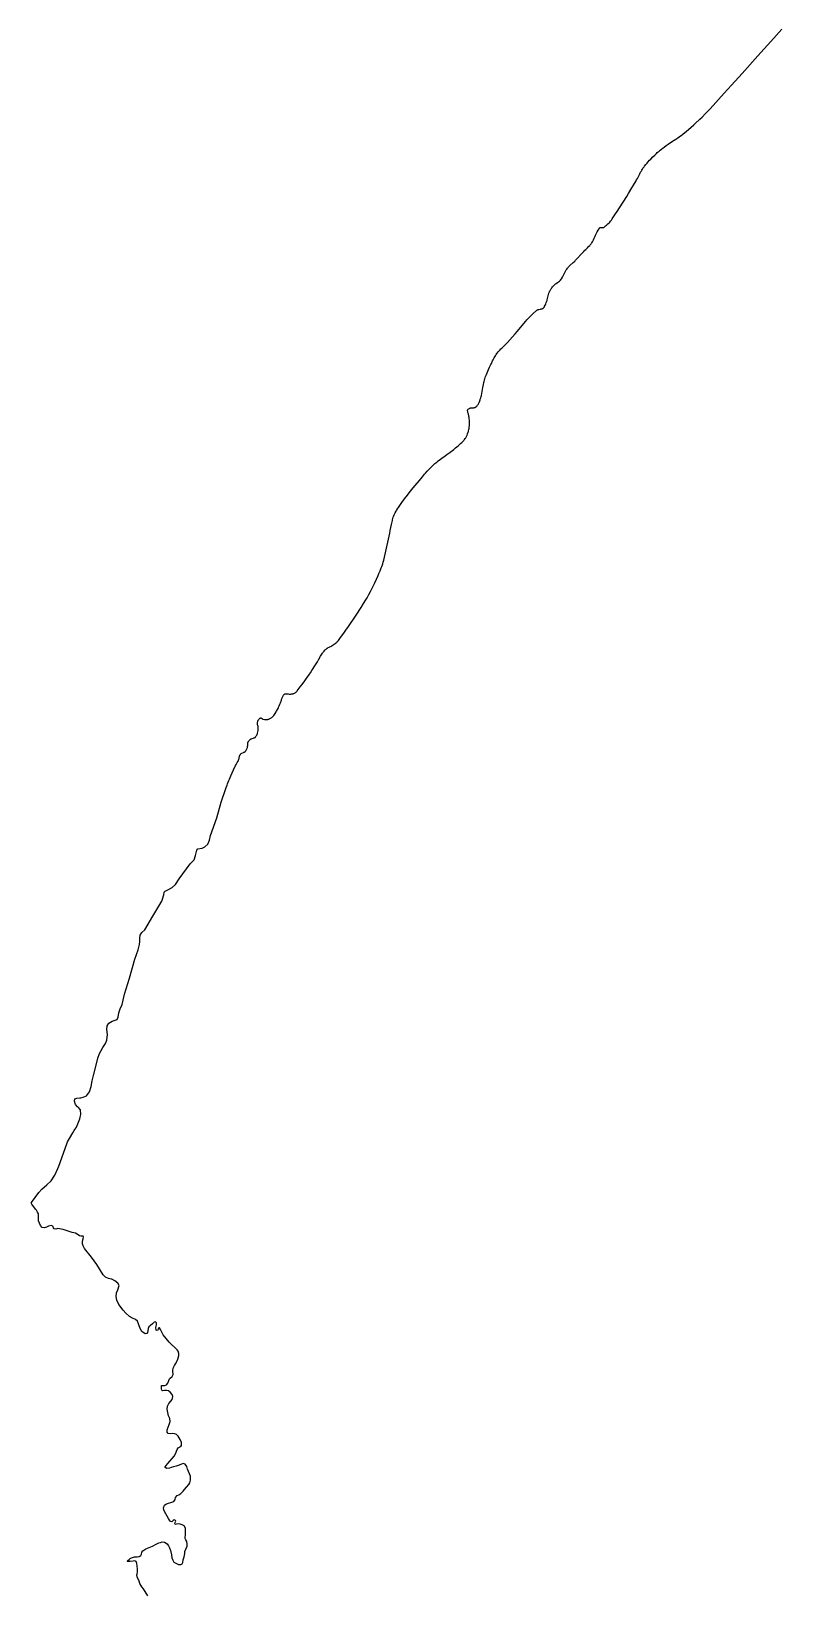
# Model space of a CAD drawing. Header units: millimetres. Extents: x 642261 to 742091, y 6812581 to 6930561.
# Drawn here: x 713438 to 714154, y 6834848 to 6836342 of the extents above; entities that cross this region are included whole.
import ezdxf

# ---------------------------------------------------------------- set-up
doc = ezdxf.new("R2010")
doc.units = ezdxf.units.MM
doc.layers.add('LimiteRegional', color=10, linetype='Continuous')

msp = doc.modelspace()

# ---------------------------------------------------------------- linework, layer by layer
at = {"layer": 'LimiteRegional', "color": 7, "linetype": 'Continuous'}
msp.add_lwpolyline([(713549.3251, 6834848.0521), (713545.122, 6834854.905), (713543.617, 6834856.69), (713541.7241, 6834860), (713540.973, 6834862.0481), (713539.052, 6834866.4361), (713539.034, 6834867.758), (713539.221, 6834868.796), (713539.413, 6834871.4291), (713539.484, 6834874.0151), (713538.821, 6834879.179), (713538.226, 6834881.0491), (713536.937, 6834881.517), (713535.2551, 6834881.307), (713532.454, 6834880.8111), (713529.8371, 6834880.8811), (713529.553, 6834881.314), (713530.385, 6834882.0651), (713531.5661, 6834882.8701), (713532.637, 6834883.8241), (713533.727, 6834884.5811), (713536.508, 6834885.275), (713539.133, 6834885.463), (713541.07, 6834885.832), (713542.57, 6834886.645), (713543.371, 6834888.0631), (713543.798, 6834889.8061), (713544.612, 6834891.2712), (713547.5041, 6834892.9551), (713553.821, 6834895.714), (713557.2001, 6834897.3651), (713559.918, 6834898.7261), (713561.335, 6834899.2181), (713563.089, 6834899.5971), (713565.286, 6834899.303), (713567.784, 6834897.938), (713569.065, 6834895.9501), (713570.044, 6834893.9231), (713570.848, 6834891.6041), (713571.971, 6834887.4841), (713572.348, 6834884.621), (713573.123, 6834882.2101), (713574.297, 6834880.2941), (713578.638, 6834878.201), (713580.7239, 6834878.1031), (713581.988, 6834878.6061), (713582.6239, 6834879.9141), (713583.139, 6834882.404), (713583.9619, 6834885.327), (713584.6859, 6834888.5362), (713584.6931, 6834890.6641), (713585.489, 6834892.8571), (713586.76, 6834895.5182), (713586.916, 6834897.7561), (713586.642, 6834900.1961), (713585.6931, 6834901.6301), (713584.8579, 6834902.794), (713585.1992, 6834907.331), (713585.327, 6834910.0851), (713585.2461, 6834912.681), (713584.1102, 6834914.9171), (713582.18, 6834916.0531), (713580.294, 6834916.6891), (713578.4931, 6834916.977), (713576.617, 6834916.58), (713575.471, 6834916.201), (713575.2291, 6834916.7731), (713575.5291, 6834918.1181), (713575.953, 6834919.3901), (713575.772, 6834919.947), (713574.598, 6834920.6771), (713573.5211, 6834919.966), (713572.4211, 6834918.981), (713570.971, 6834919.172), (713569.955, 6834920.2861), (713569.197, 6834921.983), (713565.179, 6834928.7501), (713564.49, 6834930.1301), (713564.4191, 6834932.347), (713565.242, 6834934.6471), (713566.658, 6834935.777), (713569.0811, 6834936.781), (713571.258, 6834937.262), (713572.422, 6834937.5651), (713574.256, 6834938.387), (713575.4151, 6834940.027), (713575.823, 6834941.9371), (713577.2321, 6834943.9481), (713578.887, 6834944.6591), (713580.859, 6834946.0161), (713582.9661, 6834948.075), (713584.369, 6834949.722), (713586.2731, 6834951.989), (713588.4111, 6834954.626), (713589.4206, 6834956.2171), (713590.1991, 6834958.4861), (713590.126, 6834960.7781), (713589.9169, 6834962.414), (713587.2361, 6834969.215), (713586.504, 6834971.688), (713585.019, 6834973.8991), (713582.963, 6834974.652), (713581.3819, 6834974.02), (713579.3421, 6834972.9191), (713576.507, 6834971.981), (713574.015, 6834971.34), (713571.752, 6834970.6292), (713569.924, 6834970.142), (713567.528, 6834969.8992), (713565.989, 6834970.6341), (713565.8671, 6834971.254), (713566.7771, 6834972.524), (713568.5991, 6834974.4241), (713574.474, 6834981.426), (713576.0432, 6834984.3231), (713576.6481, 6834986.223), (713577.291, 6834987.8651), (713578.424, 6834989.368), (713579.455, 6834990.078), (713579.83, 6834990.2701), (713580.775, 6834990.7801), (713581.605, 6834991.637), (713581.423, 6834994.611), (713580.162, 6834997.5721), (713578.292, 6835000.5641), (713576.7761, 6835002.1971), (713574.978, 6835002.9561), (713572.5581, 6835003.0321), (713570.721, 6835002.939), (713568.888, 6835003.257), (713567.778, 6835004.4901), (713567.753, 6835006.6481), (713569.875, 6835011.7311), (713570.7, 6835014.579), (713570.308, 6835017.4561), (713569.042, 6835020.022), (713567.813, 6835026.5101), (713568.109, 6835029.2221), (713569.412, 6835031.808), (713571.164, 6835034.0711), (713572.445, 6835035.7301), (713573.273, 6835038.486), (713572.45, 6835040.365), (713570.613, 6835042.643), (713569.187, 6835043.7311), (713567.337, 6835044.1102), (713565.255, 6835044.057), (713563.25, 6835044.006), (713562.647, 6835044.3699), (713562.3071, 6835045.8201), (713562.3441, 6835047.3411), (713562.484, 6835049.001), (713562.816, 6835049.1311), (713564.293, 6835049.047), (713565.6472, 6835049.005), (713567.064, 6835049.4971), (713568.437, 6835051.1281), (713569.404, 6835053.7811), (713570.021, 6835055.225), (713570.552, 6835055.862), (713572.609, 6835057.5101), (713573.41, 6835059.505), (713573.216, 6835062.9651), (713573.626, 6835065.376), (713574.671, 6835067.9261), (713575.619, 6835069.5151), (713577.018, 6835071.936), (713578.1211, 6835074.0161), (713579.036, 6835077.5191), (713579.058, 6835079.631), (713578.367, 6835081.7261), (713577.3301, 6835083.0221), (713569.6299, 6835090.5001), (713564.1351, 6835097.3201), (713561.434, 6835102.509), (713560.605, 6835104.038), (713559.876, 6835103.989), (713559.3531, 6835103.018), (713558.869, 6835101.7441), (713558.209, 6835101.3782), (713557.48, 6835101.937), (713556.916, 6835104.3841), (713557.732, 6835107.004), (713557.628, 6835108.6881), (713556.8111, 6835109.7611), (713555.332, 6835109.2981), (713553.6681, 6835107.7511), (713551.819, 6835106.3211), (713550.302, 6835104.9912), (713549.5841, 6835103.3321), (713549.271, 6835101.272), (713549.044, 6835099.428), (713548.4251, 6835098.637), (713546.794, 6835098.1851), (713543.7871, 6835100.449), (713542.057, 6835103.3231), (713539.403, 6835110.2451), (713537.64, 6835112.039), (713534.7629, 6835113.349), (713531.924, 6835115.009), (713528.3769, 6835118.14), (713525.938, 6835120.7981), (713521.736, 6835126.4351), (713519.9191, 6835130.34), (713519.324, 6835134.002), (713519.416, 6835137.591), (713520.8181, 6835140.468), (713521.9301, 6835144.599), (713520.797, 6835146.6981), (713517.985, 6835149.0421), (713514.922, 6835150.5291), (713514.468, 6835150.6331), (713511.863, 6835151.2271), (713509.085, 6835152.265), (713506.897, 6835154.6101), (713500.795, 6835164.3931), (713495.612, 6835171.54), (713488.983, 6835179.927), (713487.707, 6835182.2501), (713487.0361, 6835184.132), (713486.9761, 6835186.501), (713487, 6835186.79), (713487.822, 6835189.1211), (713488.018, 6835191.0262), (713487.84, 6835191.446), (713485.512, 6835191.478), (713484.058, 6835191.882), (713482.029, 6835193.3501), (713480.268, 6835194.415), (713477.2591, 6835194.9461), (713468.485, 6835197.9751), (713466.5855, 6835198.3221), (713463.673, 6835198.854), (713461.466, 6835198.372), (713460.036, 6835198.3961), (713459.26, 6835199.622), (713458.856, 6835201.1461), (713457.061, 6835201.7679), (713454.7641, 6835201.2231), (713452.785, 6835200.1081), (713450.825, 6835199.449), (713448.7, 6835199.9111), (713447.132, 6835201.755), (713445.968, 6835203.8981), (713445.108, 6835206.049), (713445.152, 6835212.721), (713444.268, 6835214.6121), (713443.193, 6835216.211), (713442.113, 6835217.414), (713438.757, 6835222.053), (713438.2229, 6835223.331), (713438.302, 6835223.8191), (713445.318, 6835233.163), (713448.309, 6835236.3401), (713453.008, 6835240.534), (713457.077, 6835244.3781), (713460.714, 6835249.6381), (713463.593, 6835256.034), (713464.388, 6835258.2652), (713471.997, 6835279.622), (713472.8839, 6835281.4906), (713474.509, 6835284.914), (713477.9378, 6835290.2534), (713479.1863, 6835292.3358), (713479.7723, 6835293.3131), (713480.6015, 6835294.6959), (713480.8382, 6835295.0906), (713480.9832, 6835295.3325), (713481.101, 6835295.5287), (713481.2216, 6835295.7439), (713484.019, 6835302.0571), (713484.3706, 6835303.5167), (713484.749, 6835305.088), (713485.3669, 6835307.654), (713485.074, 6835312.053), (713483.002, 6835314.6131), (713482.5915, 6835314.9044), (713482.382, 6835315.053), (713480.475, 6835317.1309), (713479.479, 6835320.448), (713479.785, 6835322.7661), (713481.533, 6835323.3881), (713484.632, 6835323.499), (713485.4082, 6835323.6515), (713487.839, 6835324.129), (713491.024, 6835325.6702), (713493.787, 6835329.419), (713495.452, 6835334.5371), (713496.414, 6835339.7891), (713497.9918, 6835346.1812), (713500.468, 6835356.214), (713501.702, 6835361.5341), (713503.384, 6835365.954), (713506.376, 6835371.501), (713508.952, 6835375.4581), (713510.239, 6835378.652), (713510.741, 6835384.075), (713510.4061, 6835388.898), (713510.6871, 6835392.1881), (713512.322, 6835394.8741), (713515.285, 6835396.774), (713519.988, 6835398.3851), (713521.0249, 6835400.66), (713521.7421, 6835404.7821), (713522.982, 6835408.643), (713524.829, 6835412.55), (713525.9641, 6835416.9871), (713527.162, 6835422.5181), (713531.884, 6835437.805), (713536.834, 6835456.0771), (713540.26, 6835464.9181), (713541.53, 6835469.996), (713541.8821, 6835472.892), (713541.74, 6835476.1101), (713542.034, 6835478.9131), (713543.792, 6835481.5421), (713546.647, 6835484.077), (713554.0121, 6835497.063), (713562.715, 6835511.2671), (713564.5401, 6835517.2411), (713565.1081, 6835520.021), (713565.8161, 6835520.8901), (713568.456, 6835522.326), (713572.475, 6835524.5271), (713575.6911, 6835527.2241), (713579.112, 6835532.6311), (713589.664, 6835547.0361), (713593.555, 6835550.69), (713595.0009, 6835554.8621), (713595.4181, 6835557.6081), (713596.026, 6835559.9951), (713597.15, 6835561.2701), (713601.2051, 6835562.1061), (713603.702, 6835563.2051), (713606.466, 6835565.77), (713608.04, 6835569.6711), (713609.0259, 6835573.982), (713615.197, 6835590.9832), (713619.341, 6835605.7481), (713624.143, 6835619.7711), (713624.9389, 6835622.0171), (713625.494, 6835623.5061), (713626.654, 6835626.4651), (713627.256, 6835627.9361), (713628.494, 6835630.865), (713629.768, 6835633.78), (713632.3631, 6835639.5861), (713632.586, 6835640.0661), (713633.0661, 6835641.011), (713633.579, 6835641.939), (713634.649, 6835643.7731), (713635.436, 6835645.1521), (713635.808, 6835645.8499), (713635.985, 6835646.2371), (713636.085, 6835646.504), (713636.249, 6835647.0511), (713636.378, 6835647.6121), (713636.409, 6835647.771), (713636.6, 6835648.7541), (713636.797, 6835649.6011), (713636.9721, 6835650.15), (713637.079, 6835650.4171), (713637.27, 6835650.807), (713637.5031, 6835651.182), (713637.637, 6835651.362), (713637.9081, 6835651.6691), (713638.1011, 6835651.852), (713638.5151, 6835652.1791), (713639.185, 6835652.5941), (713640.5911, 6835653.3201), (713640.9011, 6835653.454), (713641.544, 6835653.6621), (713641.853, 6835653.8091), (713641.999, 6835653.91), (713642.417, 6835654.28), (713642.6641, 6835654.545), (713642.817, 6835654.73), (713643.095, 6835655.1161), (713643.282, 6835655.419), (713643.6111, 6835656.05), (713643.892, 6835656.7081), (713644.378, 6835658.057), (713644.487, 6835658.4331), (713644.539, 6835658.688), (713644.602, 6835659.207), (713644.626, 6835659.7331), (713644.6171, 6835660.797), (713644.6271, 6835661.5911), (713644.672, 6835662.1131), (713644.713, 6835662.3699), (713644.801, 6835662.7501), (713644.929, 6835663.122), (713645.01, 6835663.304), (713645.19, 6835663.6431), (713645.321, 6835663.859), (713645.611, 6835664.269), (713646.1029, 6835664.837), (713646.463, 6835665.1901), (713647.236, 6835665.8511), (713647.5641, 6835666.0841), (713647.7931, 6835666.2191), (713648.272, 6835666.4461), (713648.773, 6835666.6332), (713649.801, 6835666.9521), (713650.563, 6835667.207), (713651.051, 6835667.4151), (713651.285, 6835667.5381), (713651.622, 6835667.749), (713651.9371, 6835668), (713652.0861, 6835668.1431), (713652.36, 6835668.4411), (713652.53, 6835668.6451), (713652.84, 6835669.067), (713653.2381, 6835669.7341), (713653.463, 6835670.202), (713653.5961, 6835670.5241), (713653.8279, 6835671.192), (713654, 6835671.7891), (713654.2801, 6835672.981), (713654.4801, 6835674.1741), (713654.572, 6835674.9701), (713654.617, 6835675.5001), (713654.6679, 6835676.5591), (713654.663, 6835676.8981), (713654.585, 6835677.5762), (713654.496, 6835678.0281), (713654.2731, 6835678.9321), (713654.108, 6835679.61), (713653.982, 6835680.2871), (713653.945, 6835680.6261), (713653.932, 6835681.1341), (713653.9919, 6835681.9071), (713654.049, 6835682.287), (713654.177, 6835682.8512), (713654.363, 6835683.4081), (713654.48, 6835683.6861), (713654.767, 6835684.2391), (713654.939, 6835684.5161), (713655.236, 6835684.9311), (713655.719, 6835685.491), (713655.972, 6835685.7281), (713656.3649, 6835686.015), (713656.637, 6835686.1521), (713656.775, 6835686.2031), (713656.9871, 6835686.2541), (713657.1916, 6835686.2551), (713657.448, 6835686.1822), (713657.757, 6835686.0081), (713658.382, 6835685.5459), (713658.7, 6835685.3401), (713658.86, 6835685.2611), (713659.1031, 6835685.1871), (713660.764, 6835684.928), (713661.633, 6835684.8411), (713662.51, 6835684.8111), (713662.948, 6835684.8241), (713663.526, 6835684.8771), (713663.812, 6835684.9211), (713664.2361, 6835685.01), (713664.856, 6835685.2021), (713665.5561, 6835685.49), (713665.8971, 6835685.649), (713666.396, 6835685.9081), (713667.117, 6835686.3421), (713667.798, 6835686.8361), (713668.123, 6835687.106), (713668.739, 6835687.695), (713669.028, 6835688.015), (713669.438, 6835688.527), (713670.2661, 6835689.679), (713670.79, 6835690.4501), (713671.774, 6835691.9981), (713672.236, 6835692.7781), (713673.1051, 6835694.354), (713673.909, 6835695.9551), (713674.4121, 6835697.0411), (713674.734, 6835697.7741), (713675.3511, 6835699.2631), (713675.851, 6835700.6081), (713676.76, 6835703.3201), (713677.227, 6835704.673), (713677.478, 6835705.346), (713678.036, 6835706.7771), (713678.372, 6835707.4691), (713678.643, 6835707.9231), (713678.7981, 6835708.1471), (713679.057, 6835708.4801), (713679.2342, 6835708.67), (713679.361, 6835708.7821), (713679.63, 6835708.9741), (713679.772, 6835709.0551), (713680.0671, 6835709.188), (713680.374, 6835709.285), (713680.583, 6835709.3321), (713681.0051, 6835709.3891), (713681.269, 6835709.4011), (713681.798, 6835709.382), (713682.327, 6835709.3231), (713683.385, 6835709.1611), (713684.178, 6835709.0791), (713684.574, 6835709.075), (713685.811, 6835709.1181), (713686.428, 6835709.159), (713687.352, 6835709.2781), (713687.9671, 6835709.4101), (713688.275, 6835709.4961), (713688.735, 6835709.6541), (713689.154, 6835709.831), (713689.423, 6835709.962), (713689.937, 6835710.2551), (713690.1811, 6835710.4161), (713690.6461, 6835710.7661), (713691.08, 6835711.1511), (713691.353, 6835711.427), (713691.861, 6835712.0201), (713694.796, 6835715.841), (713696.234, 6835717.756), (713698.3528, 6835720.6391), (713700.428, 6835723.542), (713701.449, 6835725.003), (713703.459, 6835727.948), (713704.448, 6835729.4351), (713705.9119, 6835731.6841), (713709.369, 6835737.1191), (713711.078, 6835739.846), (713712.156, 6835741.6461), (713714.223, 6835745.2981), (713715.282, 6835747.117), (713715.8331, 6835748.016), (713716.243, 6835748.6301), (713716.536, 6835749.0251), (713717.162, 6835749.7821), (713717.4939, 6835750.145), (713718.191, 6835750.8431), (713718.926, 6835751.505), (713719.434, 6835751.9281), (713720.482, 6835752.7361), (713720.8191, 6835752.972), (713721.518, 6835753.3951), (713722.2412, 6835753.7751), (713723.709, 6835754.4871), (713724.431, 6835754.8641), (713724.7841, 6835755.0681), (713725.2979, 6835755.3991), (713727.1881, 6835756.7111), (713728.116, 6835757.3911), (713729.014, 6835758.1041), (713729.448, 6835758.477), (713730.278, 6835759.2639), (713730.67, 6835759.6811), (713731.226, 6835760.342), (713733.238, 6835762.957), (713734.552, 6835764.7121), (713737.122, 6835768.2491), (713738.381, 6835770.0291), (713740.857, 6835773.6121), (713743.288, 6835777.2231), (713744.891, 6835779.6441), (713748.074, 6835784.5161), (713752.787, 6835791.791), (713755.106, 6835795.448), (713757.378, 6835799.1391), (713758.491, 6835801.0039), (713759.601, 6835802.9281), (713760.3191, 6835804.2201), (713761.71, 6835806.8271), (713762.385, 6835808.14), (713763.7, 6835810.784), (713764.976, 6835813.4501), (713765.811, 6835815.2381), (713767.4551, 6835818.8341), (713769.0339, 6835822.342), (713769.8091, 6835824.101), (713770.934, 6835826.752), (713771.9919, 6835829.4251), (713772.489, 6835830.7721), (713773.111, 6835832.581), (713773.404, 6835833.4921), (713773.816, 6835834.8661), (713774.369, 6835836.949), (713775.053, 6835839.7971), (713776.368, 6835845.5012), (713777.633, 6835851.2131), (713780.11, 6835862.647), (713780.677, 6835865.3549), (713781.763, 6835870.7821), (713782.335, 6835873.4921), (713782.639, 6835874.8441), (713782.789, 6835875.4571), (713783.134, 6835876.668), (713783.535, 6835877.859), (713783.831, 6835878.6441), (713784.487, 6835880.1901), (713785.03, 6835881.331), (713785.414, 6835882.082), (713786.2281, 6835883.5671), (713786.655, 6835884.3001), (713787.546, 6835885.7501), (713788.473, 6835887.1791), (713789.108, 6835888.122), (713790.4021, 6835889.9851), (713791.696, 6835891.8011), (713794.3221, 6835895.373), (713797.0021, 6835898.8812), (713798.8201, 6835901.1941), (713800.045, 6835902.728), (713802.5321, 6835905.7831), (713804.483, 6835908.1721), (713808.362, 6835912.9631), (713811.296, 6835916.5261), (713813.2851, 6835918.87), (713814.2941, 6835920.028), (713815.829, 6835921.7451), (713817.924, 6835923.99), (713818.995, 6835925.0901), (713820.637, 6835926.7111), (713822.323, 6835928.2901), (713823.1849, 6835929.0641), (713824.2131, 6835929.951), (713824.909, 6835930.5281), (713826.32, 6835931.6541), (713828.479, 6835933.2841), (713829.937, 6835934.3451), (713832.872, 6835936.4391), (713835.067, 6835938.0181), (713836.156, 6835938.82), (713837.772, 6835940.0491), (713841.144, 6835942.69), (713842.8121, 6835944.0221), (713845.29, 6835946.0651), (713846.928, 6835947.4691), (713847.742, 6835948.1881), (713848.9581, 6835949.2901), (713849.3431, 6835949.656), (713850.081, 6835950.4151), (713850.7741, 6835951.2111), (713851.212, 6835951.7611), (713851.493, 6835952.1361), (713852.0291, 6835952.9031), (713852.5919, 6835953.7931), (713852.943, 6835954.401), (713853.5901, 6835955.65), (713853.886, 6835956.2891), (713854.4219, 6835957.593), (713854.886, 6835958.926), (713855.155, 6835959.8281), (713855.317, 6835960.4351), (713855.6, 6835961.657), (713855.7771, 6835962.596), (713855.8761, 6835963.2221), (713856.031, 6835964.4761), (713856.0871, 6835965.103), (713856.159, 6835966.3571), (713856.1809, 6835967.6111), (713856.1691, 6835968.4461), (713856.087, 6835970.1131), (713855.9499, 6835972.0961), (713855.849, 6835973.0861), (713855.697, 6835974.071), (713855.595, 6835974.5601), (713855.214, 6835976.1291), (713855.0101, 6835976.92), (713854.583, 6835978.4981), (713854.286, 6835979.7296), (713854.277, 6835979.972), (713854.3386, 6835980.218), (713854.4941, 6835980.5081), (713854.626, 6835980.6731), (713854.953, 6835980.9841), (713855.3361, 6835981.2711), (713856.141, 6835981.7821), (713856.496, 6835981.9701), (713856.7379, 6835982.067), (713857.234, 6835982.2032), (713857.4859, 6835982.248), (713857.996, 6835982.3011), (713859.5361, 6835982.3571), (713860.039, 6835982.407), (713860.285, 6835982.4491), (713860.648, 6835982.54), (713861.001, 6835982.6721), (713861.173, 6835982.7561), (713862.2951, 6835983.3891), (713862.83, 6835983.742), (713863.3321, 6835984.134), (713863.565, 6835984.3471), (713863.9909, 6835984.815), (713864.1801, 6835985.0721), (713864.4289, 6835985.489), (713864.7689, 6835986.1691), (713865.394, 6835987.5401), (713865.9489, 6835988.9261), (713866.285, 6835989.8571), (713866.4939, 6835990.4811), (713866.881, 6835991.7361), (713867.273, 6835993.156), (713867.5111, 6835994.1071), (713867.943, 6835996.0181), (713868.329, 6835997.9351), (713869.036, 6836001.7751), (713869.5751, 6836004.6411), (713869.972, 6836006.5371), (713870.188, 6836007.4791), (713870.54, 6836008.884), (713870.932, 6836010.2751), (713871.1461, 6836010.9661), (713871.612, 6836012.3361), (713871.867, 6836013.0141), (713872.2781, 6836014.024), (713874.342, 6836018.8129), (713875.404, 6836021.198), (713876.501, 6836023.57), (713877.068, 6836024.75), (713878.243, 6836027.094), (713878.855, 6836028.2581), (713879.809, 6836029.99), (713881.0521, 6836032.1131), (713881.7029, 6836033.149), (713882.383, 6836034.1621), (713882.736, 6836034.6601), (713883.472, 6836035.6341), (713883.856, 6836036.109), (713884.457, 6836036.8071), (713885.0129, 6836037.4121), (713886.164, 6836038.5801), (713886.9521, 6836039.3361), (713888.552, 6836040.8201), (713889.7489, 6836041.933), (713890.923, 6836043.067), (713891.4951, 6836043.6501), (713892.327, 6836044.548), (713897.212, 6836050.0871), (713899.633, 6836052.8761), (713901.925, 6836055.56), (713906.468, 6836060.9629), (713909.886, 6836065.011), (713910.9589, 6836066.237), (713911.6921, 6836067.0391), (713913.192, 6836068.6111), (713913.957, 6836069.383), (713915.511, 6836070.9041), (713917.088, 6836072.398), (713920.2701, 6836075.3361), (713920.408, 6836075.4541), (713920.7001, 6836075.6629), (713921.014, 6836075.84), (713921.2341, 6836075.9411), (713921.696, 6836076.111), (713922.431, 6836076.3021), (713923.9731, 6836076.575), (713924.734, 6836076.7221), (713925.103, 6836076.8131), (713925.576, 6836076.9621), (713925.802, 6836077.0511), (713926.127, 6836077.206), (713926.576, 6836077.4951), (713926.845, 6836077.731), (713926.969, 6836077.864), (713927.1431, 6836078.083), (713927.607, 6836078.7791), (713927.8891, 6836079.2521), (713928.3971, 6836080.217), (713928.627, 6836080.708), (713929.048, 6836081.7031), (713929.431, 6836082.7151), (713930.145, 6836084.766), (713930.3481, 6836085.3849), (713930.708, 6836086.6341), (713931.666, 6836090.408), (713932.0371, 6836091.653), (713932.247, 6836092.27), (713932.603, 6836093.1852), (713932.967, 6836093.972), (713933.234, 6836094.4821), (713933.822, 6836095.4691), (713934.14, 6836095.947), (713934.3241, 6836096.1997), (713934.817, 6836096.876), (713935.54, 6836097.7761), (713936.042, 6836098.362), (713937.3318, 6836099.7668), (713937.48, 6836099.916), (713937.761, 6836100.171), (713938.351, 6836100.651), (713938.966, 6836101.1011), (713940.235, 6836101.9511), (713941.179, 6836102.591), (713942.078, 6836103.2741), (713942.499, 6836103.6441), (713943.083, 6836104.2471), (713943.753, 6836105.0849), (713944.165, 6836105.671), (713944.426, 6836106.0721), (713944.922, 6836106.8961), (713945.612, 6836108.176), (713946.894, 6836110.813), (713947.539, 6836112.129), (713947.874, 6836112.7781), (713948.585, 6836114.042), (713948.968, 6836114.652), (713949.586, 6836115.5341), (713950.266, 6836116.3661), (713950.632, 6836116.7611), (713952.083, 6836118.192), (713955.072, 6836120.9741), (713956.536, 6836122.396), (713956.879, 6836122.7517), (713957.244, 6836123.1301), (713964.624, 6836131.045), (713965.186, 6836131.6341), (713966.334, 6836132.786), (713967.1101, 6836133.5431), (713968.6671, 6836135.055), (713969.8171, 6836136.2069), (713970.932, 6836137.3941), (713971.471, 6836138.0071), (713972.2511, 6836138.9562), (713972.664, 6836139.5141), (713972.9231, 6836139.8961), (713973.403, 6836140.6821), (713974.05, 6836141.902), (713974.4461, 6836142.736), (713975.196, 6836144.4291), (713976.0511, 6836146.3291), (713976.516, 6836147.2591), (713978.1201, 6836150.2881), (713978.947, 6836151.7881), (713979.81, 6836153.2731), (713980.258, 6836154.01), (713980.4391, 6836154.2241), (713980.6365, 6836154.3521), (713980.922, 6836154.4491), (713981.113, 6836154.4771), (713981.525, 6836154.4811), (713982.882, 6836154.332), (713983.3221, 6836154.3191), (713983.532, 6836154.3341), (713983.827, 6836154.395), (713984.0931, 6836154.511), (713984.214, 6836154.5931), (713985.976, 6836156.0051), (713986.8462, 6836156.7351), (713988.12, 6836157.866), (713989.347, 6836159.051), (713989.9359, 6836159.666), (713990.6941, 6836160.512), (713991.059, 6836160.948), (713991.589, 6836161.6172), (713992.3359, 6836162.6591), (713995.514, 6836167.4091), (713997.0841, 6836169.785), (713999.417, 6836173.3501), (714002.8629, 6836178.7121), (714006.246, 6836184.099), (714007.913, 6836186.805), (714011.1971, 6836192.249), (714012.814, 6836194.9901), (714015.209, 6836199.1301), (714015.618, 6836199.862), (714016.403, 6836201.3421), (714018.659, 6836205.835), (714019.4431, 6836207.319), (714019.851, 6836208.0521), (714020.4921, 6836209.1391), (714021.2131, 6836210.2751), (714021.714, 6836211.017), (714022.757, 6836212.4691), (714023.298, 6836213.1801), (714024.414, 6836214.577), (714025.572, 6836215.9441), (714026.363, 6836216.8421), (714027.983, 6836218.614), (714029.1519, 6836219.8438), (714031.206, 6836221.9691), (714032.854, 6836223.5961), (714034.533, 6836225.1851), (714035.386, 6836225.9651), (714037.1241, 6836227.4901), (714038.0091, 6836228.2351), (714039.361, 6836229.331), (714040.827, 6836230.461), (714041.817, 6836231.1961), (714043.825, 6836232.627), (714045.8581, 6836234.0192), (714049.9661, 6836236.7411), (714053.042, 6836238.785), (714055.073, 6836240.176), (714056.078, 6836240.8841), (714057.57, 6836241.9701), (714059.039, 6836243.0861), (714059.764, 6836243.6581), (714063.354, 6836246.5701), (714065.129, 6836248.0481), (714067.762, 6836250.3021), (714070.35, 6836252.6121), (714071.624, 6836253.7911), (714075.899, 6836257.8261), (714078.014, 6836259.863), (714081.141, 6836262.96), (714083.188, 6836265.063), (714084.197, 6836266.1271), (714085.692, 6836267.7441), (714099.2761, 6836282.7111), (714106.052, 6836290.206), (714116.197, 6836301.463), (714131.368, 6836318.389), (714146.481, 6836335.367), (714154.0141, 6836343.878)], dxfattribs=at)

doc.saveas('drawing.dxf')
